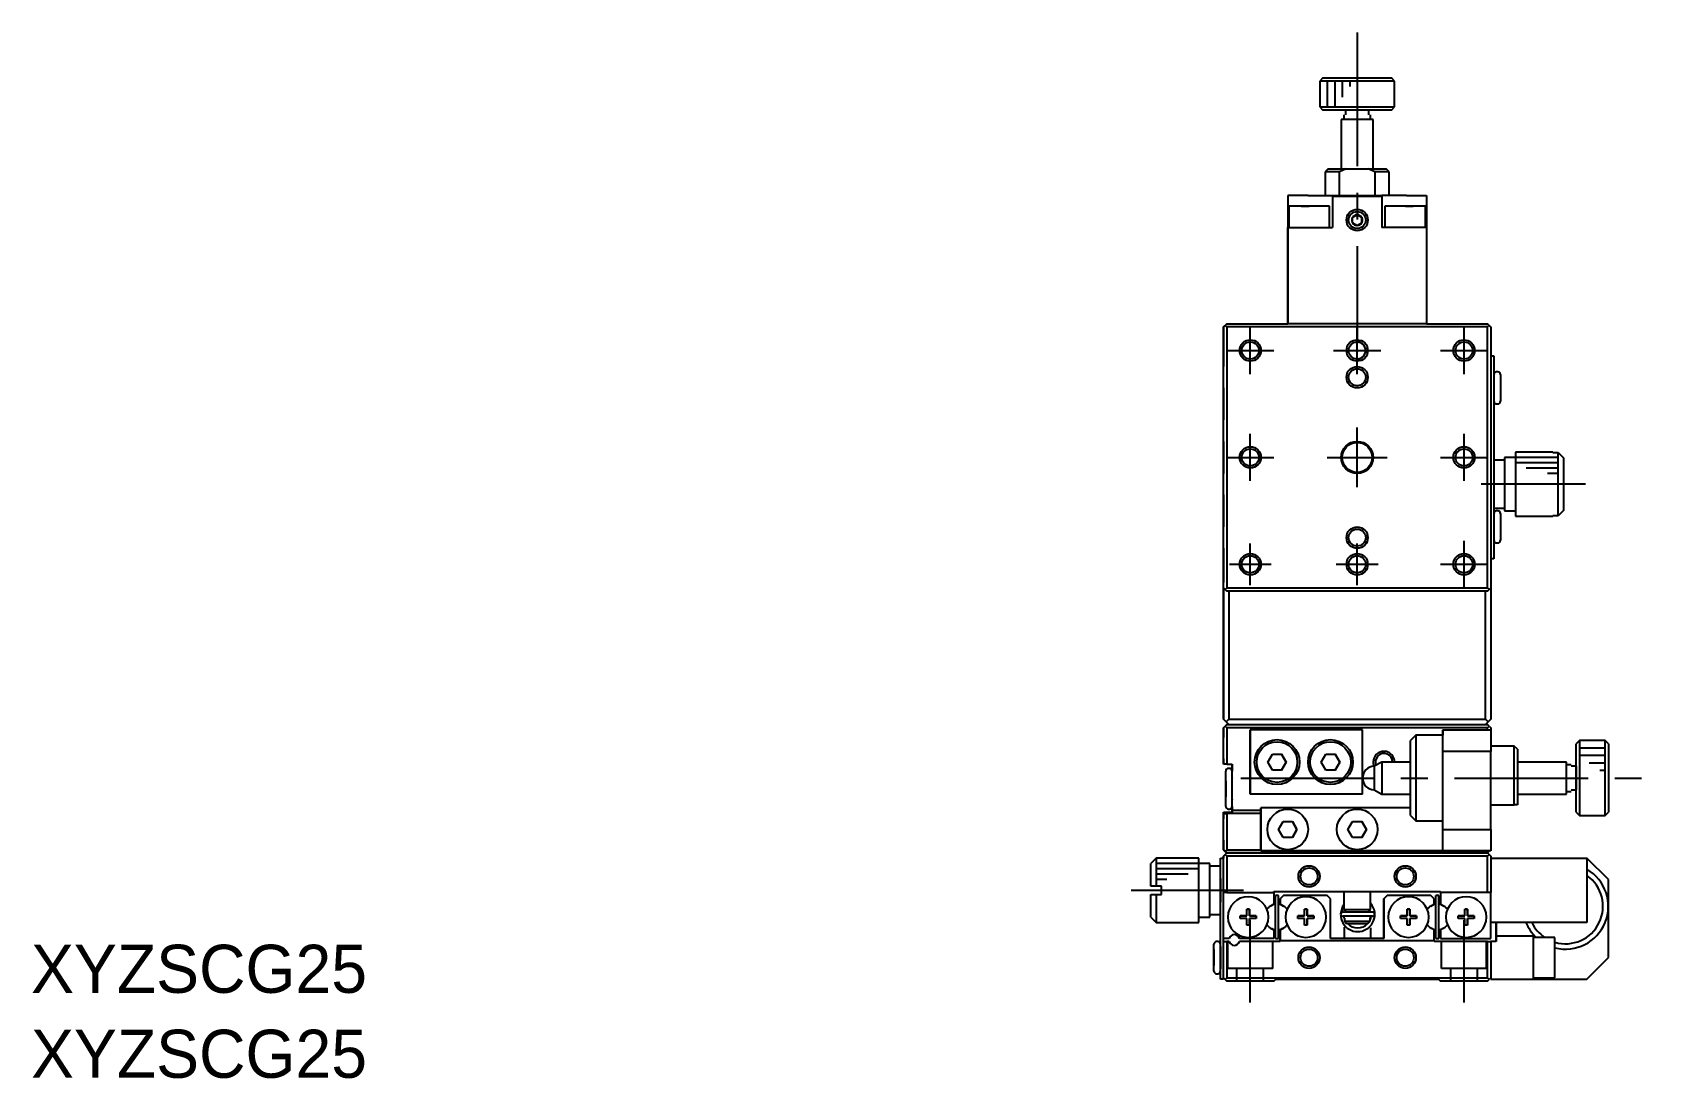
# Model space of a CAD drawing. Extents: x 1 to 351, y 49 to 350.
# Drawn here: x 10.5 to 162.6, y 49.4 to 147.2 of the extents above; entities that cross this region are included whole.
import ezdxf

# ---------------------------------------------------------------- set-up
doc = ezdxf.new("R2010")
doc.units = 0
doc.header["$LTSCALE"] = 10
doc.linetypes.add('CENTER', pattern=[2, 1.25, -0.25, 0.25, -0.25])
doc.linetypes.add('DASHED', pattern=[3.5, 2, -1.5])
doc.layers.get('0').update_dxf_attribs({"linetype": 'CONTINUOUS'})
doc.layers.add('CENTER', color=1, linetype='CENTER')
doc.styles.get("Standard").update_dxf_attribs({"font": 'FGP教科書体NT-M'})

msp = doc.modelspace()

# ---------------------------------------------------------------- linework, layer by layer
at = {"color": 7, "linetype": 'CONTINUOUS'}
for p, q in [((131.273237, 142.983335), (130.973237, 142.683335)), ((131.273237, 142.983335), (137.673237, 142.983335)), ((137.973237, 142.683335), (137.673237, 142.983335)), ((137.973237, 142.683335), (130.973237, 142.683335)), ((130.973237, 142.683335), (130.973237, 140.283335)), ((137.973237, 140.283335), (137.973237, 142.683335)), ((130.973237, 140.283335), (137.973237, 140.283335)), ((130.973237, 140.283335), (131.273237, 139.983335)), ((137.673237, 139.983335), (131.273237, 139.983335)), ((133.373237, 139.983335), (133.373237, 139.516348)), ((135.573237, 139.516348), (135.573237, 139.983335)), ((137.673237, 139.983335), (137.973237, 140.283335)), ((135.973237, 139.083335), (132.973237, 139.083335)), ((132.973237, 139.083335), (132.973237, 134.483355)), ((135.973237, 134.483355), (135.973237, 139.083335)), ((131.773237, 134.483335), (131.473237, 134.183335)), ((132.814924, 134.183335), (131.473237, 134.183335)), ((131.473237, 134.183335), (131.473237, 131.983335)), ((131.773237, 134.483335), (133.453433, 134.483335)), ((133.453433, 134.483335), (132.814924, 134.183335)), ((132.814924, 131.983335), (132.814924, 134.183335)), ((133.453433, 134.483335), (135.49304, 134.483335)), ((135.49304, 134.483335), (137.173237, 134.483335)), ((136.131549, 134.183335), (135.49304, 134.483335)), ((137.473237, 134.183335), (136.131549, 134.183335)), ((136.131549, 134.183335), (136.131549, 131.983335)), ((137.473237, 134.183335), (137.173237, 134.483335)), ((137.473237, 131.983335), (137.473237, 134.183335)), ((127.973237, 131.983335), (127.973237, 128.983335)), ((127.973237, 131.983335), (127.973237, 128.983335)), ((129.873237, 131.983335), (127.973237, 131.983335)), ((131.873159, 130.983335), (128.073237, 130.983335)), ((128.073237, 130.983335), (128.073237, 128.983335)), ((129.227189, 130.983335), (129.98108, 130.983335)), ((129.873237, 131.983335), (132.173237, 131.983335)), ((131.873237, 128.983335), (131.873237, 130.983335)), ((132.173237, 131.983335), (132.173237, 128.983335)), ((132.173237, 131.883335), (132.173237, 131.983335)), ((132.173237, 131.983335), (136.773237, 131.983335)), ((132.173237, 131.883335), (132.173237, 128.983335)), ((136.773237, 131.883335), (132.173237, 131.883335)), ((136.773237, 131.983335), (136.773237, 131.883335)), ((139.073237, 131.983335), (136.773237, 131.983335)), ((136.773237, 131.983335), (136.773237, 128.983335)), ((136.773237, 131.883335), (136.773237, 128.983335)), ((140.873159, 130.983335), (137.073237, 130.983335)), ((137.073237, 130.983335), (137.073237, 128.983335)), ((138.98108, 130.983335), (139.727127, 130.983335)), ((139.073237, 131.983335), (140.973237, 131.983335)), ((140.873237, 128.983335), (140.873237, 130.983335)), ((140.973237, 131.983335), (140.973237, 128.983335)), ((134.023237, 129.943143), (134.059491, 129.964074)), ((134.023237, 129.90128), (134.023237, 129.943143)), ((134.023237, 129.46539), (134.023237, 129.90128)), ((134.023237, 129.423528), (134.023237, 129.46539)), ((134.059491, 129.402596), (134.023237, 129.423528)), ((134.059491, 129.964074), (134.436982, 130.182019)), ((134.436982, 129.184651), (134.059491, 129.402596)), ((134.436982, 130.182019), (134.473237, 130.20295)), ((134.473237, 130.20295), (134.509491, 130.182019)), ((134.923237, 129.943143), (134.473237, 130.20295)), ((134.473237, 129.16372), (134.923237, 129.423528)), ((134.509491, 130.182019), (134.886982, 129.964074)), ((134.886982, 129.402596), (134.509491, 129.184651)), ((134.886982, 129.964074), (134.923237, 129.943143)), ((134.923237, 129.423528), (134.886982, 129.402596)), ((134.923237, 129.943143), (134.923237, 129.90128)), ((134.923237, 129.423528), (134.923237, 129.943143)), ((134.923237, 129.90128), (134.923237, 129.46539)), ((134.923237, 129.46539), (134.923237, 129.423528)), ((127.973237, 119.983335), (127.973237, 128.983335)), ((127.973237, 128.983335), (132.173237, 128.983335)), ((127.973237, 128.983335), (127.973237, 127.483335)), ((134.473237, 129.16372), (134.436982, 129.184651)), ((134.509491, 129.184651), (134.473237, 129.16372)), ((140.973237, 128.983335), (136.773237, 128.983335)), ((140.973237, 128.983335), (140.973237, 119.983335)), ((127.973237, 127.483335), (127.973237, 124.983335)), ((127.973237, 124.983335), (127.973237, 119.983335)), ((121.973237, 119.683335), (122.273237, 119.983335)), ((122.123237, 119.833335), (121.973237, 119.683335)), ((121.973237, 95.283335), (121.973237, 119.683335)), ((121.973237, 119.683335), (121.973237, 119.183335)), ((121.973237, 119.183335), (121.973237, 115.98333)), ((122.273237, 119.983335), (122.123237, 119.833335)), ((122.273237, 119.683335), (122.123237, 119.833335)), ((122.273237, 119.983335), (127.973237, 119.983335)), ((122.273237, 119.683335), (122.273237, 95.283335)), ((146.673237, 119.683335), (122.273237, 119.683335)), ((140.973237, 119.983335), (127.973237, 119.983335)), ((140.973237, 119.983335), (146.673237, 119.983335)), ((146.823237, 119.833335), (146.673237, 119.983335)), ((146.673237, 119.683335), (146.823237, 119.833335)), ((146.673237, 95.283335), (146.673237, 119.683335)), ((146.973237, 119.683335), (146.823237, 119.833335)), ((146.973237, 119.683335), (146.973237, 95.283335)), ((146.973237, 116.983335), (147.273237, 116.983335)), ((147.273237, 116.983335), (147.273237, 115.983335)), ((147.273237, 115.983335), (147.273237, 98.983335)), ((147.623237, 115.483335), (147.523237, 115.483335)), ((147.873237, 115.233335), (147.873237, 113.983335)), ((147.873237, 114.733335), (147.873237, 114.108335)), ((147.873237, 114.108335), (147.873237, 113.858335)), ((121.973237, 113.98334), (121.973237, 110.98333)), ((147.873237, 113.983335), (147.873237, 112.733335)), ((147.873237, 113.858335), (147.873237, 113.233335)), ((147.523237, 112.483335), (147.623237, 112.483335)), ((121.973237, 108.98334), (121.973237, 105.98333)), ((152.773237, 107.983335), (149.273237, 107.983335)), ((149.273237, 107.983335), (149.273237, 101.983335)), ((149.273237, 107.983335), (149.273237, 101.983335)), ((149.273237, 107.983335), (149.273237, 107.483335)), ((152.773237, 107.983335), (149.273237, 107.983335)), ((152.773237, 107.983335), (152.773237, 107.956549)), ((152.773237, 107.983335), (152.773237, 107.956549)), ((152.773237, 107.956549), (153.273237, 107.956549)), ((152.773237, 107.956549), (153.273237, 107.956549)), ((153.273237, 102.010121), (153.273237, 107.956549)), ((153.273237, 107.956549), (153.773237, 107.451128)), ((153.273237, 102.010121), (153.273237, 107.956549)), ((153.273237, 107.956549), (153.773237, 107.451128)), ((148.273237, 107.233335), (147.273237, 107.233335)), ((148.273237, 107.483335), (148.273237, 107.152332)), ((149.273237, 107.483335), (148.273237, 107.483335)), ((148.273237, 107.483335), (148.273237, 102.483335)), ((148.273237, 107.483335), (148.273237, 107.233335)), ((149.273237, 107.483335), (148.273237, 107.483335)), ((148.273237, 107.152332), (148.273237, 105.078356)), ((153.773237, 107.451128), (153.773237, 102.515543)), ((153.773237, 107.451128), (153.773237, 102.515543)), ((148.273237, 105.078356), (148.273237, 104.888315)), ((121.973237, 103.98334), (121.973237, 100.98333)), ((148.273237, 104.888315), (148.273237, 102.814335)), ((147.273237, 102.733335), (148.273237, 102.733335)), ((147.623237, 102.483335), (147.523237, 102.483335)), ((147.873237, 102.233335), (147.873237, 100.983335)), ((148.273237, 102.814335), (148.273237, 102.483335)), ((148.273237, 102.733335), (148.273237, 102.483335)), ((148.273237, 102.483335), (149.273237, 102.483335)), ((148.273237, 102.483335), (149.273237, 102.483335)), ((149.273237, 102.483335), (149.273237, 101.983335)), ((149.273237, 101.983335), (152.773237, 101.983335)), ((149.273237, 101.983335), (152.773237, 101.983335)), ((152.773237, 102.010121), (152.773237, 101.983335)), ((153.273237, 102.010121), (152.773237, 102.010121)), ((152.773237, 102.010121), (152.773237, 101.983335)), ((153.273237, 102.010121), (152.773237, 102.010121)), ((153.773237, 102.515543), (153.273237, 102.010121)), ((153.773237, 102.515543), (153.273237, 102.010121)), ((147.873237, 101.733335), (147.873237, 101.108335)), ((147.873237, 101.108335), (147.873237, 100.858335)), ((147.873237, 100.983335), (147.873237, 99.733335)), ((147.873237, 100.858335), (147.873237, 100.233335)), ((121.973237, 98.98334), (121.973237, 95.783335)), ((147.273237, 98.983335), (147.273237, 97.983335)), ((147.523237, 99.483335), (147.623237, 99.483335)), ((147.273237, 97.983335), (146.973237, 97.983335)), ((121.973237, 95.283335), (121.973237, 95.783335)), ((121.973237, 95.283335), (122.123237, 95.133335)), ((122.273237, 94.983335), (121.973237, 95.283335)), ((121.973237, 82.983335), (121.973237, 95.283335)), ((121.973237, 95.283335), (121.973237, 87.483335)), ((122.123237, 95.133335), (122.273237, 95.283335)), ((122.123237, 95.133335), (122.273237, 94.983335)), ((122.273237, 95.283335), (146.673237, 95.283335)), ((146.673237, 94.983335), (122.273237, 94.983335)), ((122.473237, 94.983335), (122.473237, 82.983335)), ((146.473237, 82.983335), (146.473237, 94.983335)), ((146.823237, 95.133335), (146.673237, 95.283335)), ((146.673237, 94.983335), (146.823237, 95.133335)), ((146.823237, 95.133335), (146.973237, 95.283335)), ((146.973237, 95.283335), (146.973237, 82.983335)), ((121.973237, 87.483335), (121.973237, 82.983335)), ((122.223237, 82.733335), (121.973237, 82.983335)), ((121.973237, 82.983335), (122.223237, 82.733335)), ((121.973237, 82.183335), (122.123237, 82.333335)), ((122.123237, 82.333335), (121.973237, 82.183335)), ((121.973237, 78.783335), (121.973237, 82.183335)), ((121.973237, 82.183335), (121.973237, 81.28333)), ((122.273237, 82.483335), (122.123237, 82.333335)), ((122.273237, 82.483335), (122.123237, 82.333335)), ((122.123237, 82.333335), (122.273237, 82.183335)), ((122.223237, 82.733335), (122.473237, 82.983335)), ((122.473237, 82.483335), (122.223237, 82.733335)), ((122.223237, 82.733335), (122.473237, 82.483335)), ((122.273237, 82.483335), (146.673237, 82.483335)), ((122.273237, 82.183335), (122.273237, 78.783335)), ((146.673237, 82.183335), (122.273237, 82.183335)), ((122.473237, 82.983335), (146.473237, 82.983335)), ((146.473237, 82.983335), (146.723237, 82.733335)), ((146.723237, 82.733335), (146.473237, 82.483335)), ((146.823237, 82.333335), (146.673237, 82.483335)), ((146.673237, 82.183335), (146.823237, 82.333335)), ((146.673237, 81.983335), (146.673237, 82.183335)), ((146.973237, 82.983335), (146.723237, 82.733335)), ((146.823237, 82.333335), (146.973237, 82.183335)), ((146.973237, 82.183335), (146.973237, 81.983335)), ((124.473237, 75.983335), (124.473237, 81.983335)), ((124.473237, 81.983335), (124.473237, 75.983335)), ((134.973237, 81.983335), (124.473237, 81.983335)), ((134.973237, 75.983335), (134.973237, 81.983335)), ((139.973237, 81.483335), (139.473237, 80.983335)), ((139.473237, 78.983335), (139.473237, 80.983335)), ((139.473237, 73.983335), (139.473237, 80.983335)), ((139.973237, 81.483335), (139.973237, 73.483335)), ((142.473237, 81.483335), (139.973237, 81.483335)), ((142.473237, 79.983335), (142.473237, 81.983335)), ((142.473237, 81.983335), (146.973237, 81.983335)), ((142.473237, 81.983335), (142.473237, 81.483335)), ((146.973237, 81.983335), (146.973237, 79.983335)), ((155.273237, 80.983335), (154.973237, 80.683335)), ((154.973237, 74.283335), (154.973237, 80.683335)), ((154.973237, 78.583335), (154.973237, 80.683335)), ((155.273237, 80.983335), (155.273237, 73.983335)), ((157.673237, 80.983335), (155.273237, 80.983335)), ((157.673237, 73.983335), (157.673237, 80.983335)), ((157.973237, 80.683335), (157.673237, 80.983335)), ((157.973237, 80.683335), (157.973237, 74.283335)), ((121.973237, 79.28334), (121.973237, 78.783335)), ((126.107211, 78.983335), (126.540224, 79.733335)), ((126.540224, 79.733335), (127.406249, 79.733335)), ((127.406249, 79.733335), (127.839262, 78.983335)), ((127.839262, 78.983335), (127.406249, 79.733335)), ((131.107211, 78.983335), (131.540224, 79.733335)), ((131.540224, 79.733335), (132.406249, 79.733335)), ((132.406249, 79.733335), (132.839262, 78.983335)), ((132.839262, 78.983335), (132.406249, 79.733335)), ((146.973237, 79.983335), (142.473237, 79.983335)), ((142.473237, 77.483335), (142.473237, 79.983335)), ((149.173237, 80.483335), (146.973237, 80.483335)), ((146.973237, 72.683335), (146.973237, 79.983335)), ((149.173237, 74.983335), (149.173237, 80.483335)), ((149.473237, 80.183335), (149.173237, 80.483335)), ((149.473237, 80.183335), (149.473237, 74.983335)), ((121.973237, 78.883335), (121.973237, 78.783335)), ((121.973237, 78.783335), (121.973237, 78.883335)), ((122.273237, 78.783335), (121.973237, 78.783335)), ((122.173237, 76.608335), (122.173237, 78.133335)), ((122.173237, 76.483335), (122.173237, 78.133335)), ((122.273237, 78.783335), (122.773237, 78.783335)), ((122.523237, 78.383335), (122.423237, 78.383335)), ((122.773237, 74.483335), (122.773237, 78.783335)), ((122.773237, 78.783335), (122.773237, 78.133335)), ((126.540224, 78.233335), (126.107211, 78.983335)), ((127.406249, 78.233335), (126.540224, 78.233335)), ((127.839262, 78.983335), (127.406249, 78.233335)), ((127.406249, 78.233335), (127.839262, 78.983335)), ((131.540224, 78.233335), (131.107211, 78.983335)), ((132.406249, 78.233335), (131.540224, 78.233335)), ((132.839262, 78.983335), (132.406249, 78.233335)), ((132.406249, 78.233335), (132.839262, 78.983335)), ((136.766057, 78.983335), (136.073237, 78.583335)), ((136.073237, 78.583335), (136.073237, 76.383335)), ((136.766057, 78.98334), (136.766057, 75.98333)), ((136.766057, 78.983335), (136.766057, 75.983335)), ((139.473217, 78.983335), (136.766057, 78.983335)), ((154.073237, 78.983335), (149.473256, 78.983335)), ((154.073237, 77.483335), (154.073237, 78.983335)), ((154.973237, 78.583335), (154.506249, 78.583335)), ((154.973237, 76.383335), (154.973237, 78.583335)), ((154.973237, 78.583335), (154.973237, 77.483335)), ((122.173237, 77.233335), (122.173237, 76.608335)), ((122.173237, 76.608335), (122.173237, 77.233335)), ((122.173237, 76.358335), (122.173237, 76.608335)), ((122.173237, 76.608335), (122.173237, 76.358335)), ((122.173237, 76.358335), (122.173237, 76.608335)), ((122.173237, 74.833335), (122.173237, 76.483335)), ((122.173237, 74.833335), (122.173237, 76.358335)), ((122.173237, 75.733335), (122.173237, 76.358335)), ((122.173237, 76.358335), (122.173237, 75.733335)), ((122.773237, 77.514338), (122.773237, 77.483335)), ((136.073237, 76.383335), (136.766057, 75.983335)), ((142.473237, 72.683335), (142.473237, 77.483335)), ((154.073237, 75.983335), (154.073237, 77.483335)), ((154.506249, 76.383335), (154.973237, 76.383335)), ((154.973237, 77.483335), (154.973237, 76.383335)), ((154.973237, 74.283335), (154.973237, 76.383335)), ((122.423237, 74.583335), (122.523237, 74.583335)), ((122.773237, 75.483335), (122.773237, 75.452332)), ((122.773237, 74.833335), (122.773237, 74.483335)), ((134.973237, 75.983335), (124.473237, 75.983335)), ((125.473237, 70.683335), (125.473237, 74.683335)), ((139.473237, 74.683335), (125.473237, 74.683335)), ((125.473237, 74.683335), (125.473237, 74.183335)), ((136.766057, 75.983335), (139.473217, 75.983335)), ((139.473237, 73.983335), (139.473237, 75.983335)), ((146.973237, 74.983335), (149.173237, 74.983335)), ((149.473237, 74.983335), (149.173237, 74.983335)), ((149.473256, 75.983335), (154.073237, 75.983335)), ((121.973237, 74.283335), (121.973237, 74.183335)), ((121.973237, 74.183335), (121.973237, 74.283335)), ((121.973237, 74.283335), (122.773237, 74.283335)), ((121.973237, 70.783335), (121.973237, 74.183335)), ((121.973237, 74.183335), (122.273237, 74.183335)), ((121.973237, 74.183335), (121.973237, 73.833335)), ((121.973237, 74.183335), (121.973237, 73.68333)), ((121.973237, 74.183335), (121.973237, 73.833335)), ((122.273237, 74.183335), (122.273237, 70.783335)), ((125.473237, 74.183335), (122.273237, 74.183335)), ((122.773237, 74.483335), (125.473237, 74.483335)), ((122.773237, 74.283335), (122.773237, 74.483335)), ((122.773237, 74.483335), (122.773237, 74.283335)), ((125.473237, 74.183335), (125.473237, 70.683335)), ((127.107211, 72.683335), (127.540224, 73.433335)), ((127.540224, 73.433335), (128.406249, 73.433335)), ((128.406249, 73.433335), (128.839262, 72.683335)), ((128.839262, 72.683335), (128.406249, 73.433335)), ((133.607211, 72.683335), (134.040224, 73.433335)), ((134.040224, 73.433335), (134.906249, 73.433335)), ((134.906249, 73.433335), (135.339262, 72.683335)), ((135.339262, 72.683335), (134.906249, 73.433335)), ((139.473237, 73.983335), (139.973237, 73.483335)), ((139.973237, 73.483335), (142.473237, 73.483335)), ((142.473237, 70.683335), (142.473237, 73.483335)), ((154.973237, 74.283335), (155.273237, 73.983335)), ((155.273237, 73.983335), (157.673237, 73.983335)), ((157.673237, 73.983335), (157.973237, 74.283335)), ((121.973237, 71.68334), (121.973237, 70.783335)), ((127.540224, 71.933335), (127.107211, 72.683335)), ((128.406249, 71.933335), (127.540224, 71.933335)), ((128.839262, 72.683335), (128.406249, 71.933335)), ((128.406249, 71.933335), (128.839262, 72.683335)), ((134.040224, 71.933335), (133.607211, 72.683335)), ((134.906249, 71.933335), (134.040224, 71.933335)), ((135.339262, 72.683335), (134.906249, 71.933335)), ((134.906249, 71.933335), (135.339262, 72.683335)), ((142.473237, 72.683335), (146.973237, 72.683335)), ((142.473237, 70.683335), (142.473237, 72.683335)), ((146.973237, 72.683335), (146.973237, 70.683335)), ((115.673237, 69.983335), (115.173237, 69.483335)), ((115.673237, 69.983335), (115.673237, 67.383335)), ((119.673237, 69.983335), (115.673237, 69.983335)), ((119.673237, 63.983335), (119.673237, 69.983335)), ((121.673237, 68.983335), (121.673237, 69.983335)), ((121.673237, 69.233335), (121.673237, 69.983335)), ((121.673237, 69.983335), (121.973237, 69.983335)), ((122.123237, 70.633335), (121.973237, 70.783335)), ((121.973237, 70.783335), (122.123237, 70.633335)), ((121.973237, 70.183335), (122.123237, 70.333335)), ((122.123237, 70.333335), (121.973237, 70.183335)), ((121.973237, 66.783335), (121.973237, 70.183335)), ((121.973237, 70.183335), (121.973237, 69.983335)), ((122.073237, 70.683335), (122.273237, 70.483335)), ((122.273237, 70.483335), (122.073237, 70.683335)), ((122.273237, 70.783335), (122.123237, 70.633335)), ((122.273237, 70.483335), (122.123237, 70.633335)), ((122.123237, 70.633335), (122.273237, 70.483335)), ((122.273237, 70.483335), (122.123237, 70.333335)), ((122.123237, 70.333335), (122.273237, 70.483335)), ((122.123237, 70.333335), (122.273237, 70.183335)), ((122.273237, 70.783335), (125.473237, 70.783335)), ((146.673237, 70.483335), (122.273237, 70.483335)), ((122.273237, 70.483335), (146.673237, 70.483335)), ((122.273237, 70.183335), (122.273237, 66.783335)), ((146.673237, 70.183335), (122.273237, 70.183335)), ((142.473237, 70.683335), (125.473237, 70.683335)), ((146.973237, 70.683335), (142.473237, 70.683335)), ((146.823237, 70.633335), (146.673237, 70.483335)), ((146.673237, 70.483335), (146.823237, 70.333335)), ((146.673237, 70.183335), (146.823237, 70.333335)), ((146.673237, 66.783335), (146.673237, 70.183335)), ((146.823237, 70.633335), (146.773237, 70.683335)), ((146.873237, 70.683335), (146.823237, 70.633335)), ((146.823237, 70.333335), (146.973237, 70.183335)), ((146.973237, 70.183335), (146.973237, 66.783335)), ((146.973237, 69.983335), (155.973237, 69.983335)), ((157.973237, 67.983335), (155.973237, 69.983335)), ((155.973237, 69.983335), (155.973237, 63.983335)), ((115.173237, 67.383335), (115.173237, 69.483335)), ((115.173237, 67.383335), (115.173237, 69.483335)), ((120.673237, 69.483335), (119.673237, 69.483335)), ((120.673237, 69.083236), (120.673237, 69.483335)), ((121.673237, 69.233335), (120.673237, 69.233335)), ((120.673237, 64.883435), (120.673237, 69.083236)), ((121.673237, 59.683335), (121.673237, 68.983335)), ((115.673237, 67.383335), (115.173237, 67.383335)), ((116.173237, 67.383335), (115.673237, 67.383335)), ((116.173237, 66.583335), (116.173237, 67.383335)), ((116.173237, 66.583335), (116.173237, 67.383335)), ((121.673237, 68.083335), (121.673237, 65.883335)), ((157.973237, 65.483335), (157.973237, 67.983335)), ((115.173237, 64.483335), (115.173237, 66.583335)), ((115.173237, 64.483335), (115.173237, 66.583335)), ((115.173237, 66.583335), (115.673237, 66.583335)), ((115.673237, 66.583335), (115.673237, 63.983335)), ((115.673237, 66.583335), (116.173237, 66.583335)), ((122.273237, 66.783335), (121.973237, 66.783335)), ((121.973237, 62.483335), (121.973237, 66.783335)), ((122.273237, 66.783335), (126.673237, 66.783335)), ((126.673237, 65.684801), (126.377987, 65.514338)), ((126.673237, 66.883335), (133.673237, 66.883335)), ((126.673237, 66.783335), (126.673237, 66.883335)), ((126.673237, 66.783335), (126.673237, 65.684801)), ((126.823237, 62.483335), (126.823237, 66.483335)), ((127.123237, 66.483335), (126.823237, 66.483335)), ((127.123237, 62.483335), (127.123237, 66.483335)), ((127.573237, 66.483335), (127.273237, 66.183335)), ((127.273237, 66.183335), (127.573237, 66.483335)), ((127.273237, 66.183335), (127.273237, 65.684801)), ((127.273237, 65.684801), (127.273237, 66.183335)), ((127.273237, 65.684801), (127.568487, 65.514338)), ((127.568487, 65.514338), (127.273237, 65.684801)), ((131.673237, 66.483335), (127.573237, 66.483335)), ((131.973237, 66.183335), (131.673237, 66.483335)), ((131.973237, 62.483335), (131.973237, 66.183335)), ((133.113278, 65.468179), (132.924502, 64.778524)), ((133.091456, 65.40245), (133.083366, 65.370056)), ((133.101154, 65.434406), (133.091456, 65.40245)), ((133.112436, 65.465845), (133.101154, 65.434406)), ((133.125274, 65.49669), (133.112436, 65.465845)), ((133.181379, 65.583381), (133.113278, 65.468179)), ((133.139638, 65.526864), (133.125274, 65.49669)), ((133.155492, 65.556291), (133.139638, 65.526864)), ((133.171849, 65.583412), (133.155492, 65.556291)), ((133.171572, 65.582467), (133.172007, 65.583622)), ((133.172007, 65.583622), (133.173194, 65.584298)), ((133.173194, 65.584298), (133.175127, 65.584491)), ((133.175127, 65.584491), (133.177794, 65.5842)), ((133.177794, 65.5842), (133.181184, 65.583427)), ((133.178125, 65.587397), (133.223213, 65.575805)), ((133.181184, 65.583427), (133.185278, 65.582176)), ((133.223218, 65.644562), (133.181379, 65.583381)), ((133.185278, 65.582176), (133.190056, 65.580453)), ((133.190056, 65.580453), (133.195494, 65.578267)), ((133.195494, 65.578267), (133.201563, 65.575629)), ((133.201563, 65.575629), (133.208233, 65.572552)), ((133.208233, 65.572552), (133.21547, 65.569052)), ((133.21547, 65.569052), (133.223237, 65.565148)), ((133.223237, 66.883335), (133.223237, 65.183335)), ((133.673237, 66.883335), (135.273237, 66.883335)), ((135.273237, 66.883335), (142.273237, 66.883335)), ((135.723237, 65.183335), (135.723237, 66.883335)), ((137.273237, 66.483335), (136.973237, 66.183335)), ((136.973237, 66.183335), (137.273237, 66.483335)), ((136.973237, 66.183335), (136.973237, 62.483335)), ((136.973237, 62.483335), (136.973237, 66.183335)), ((141.373237, 66.483335), (137.273237, 66.483335)), ((141.673237, 66.183335), (141.373237, 66.483335)), ((141.377987, 65.514338), (141.673237, 65.684801)), ((141.673237, 65.684801), (141.673237, 66.183335)), ((141.823237, 62.483335), (141.823237, 66.483335)), ((142.123237, 66.483335), (141.823237, 66.483335)), ((142.123237, 62.483335), (142.123237, 66.483335)), ((142.273237, 66.883335), (142.273237, 66.783335)), ((142.273237, 66.783335), (142.273237, 66.883335)), ((146.673237, 66.783335), (142.273237, 66.783335)), ((142.273237, 66.783335), (142.273237, 65.684801)), ((142.273237, 66.783335), (142.273237, 65.684801)), ((142.273237, 65.684801), (142.568487, 65.514338)), ((142.273237, 65.684801), (142.568487, 65.514338)), ((146.973237, 66.783335), (146.673237, 66.783335)), ((146.973237, 62.483335), (146.973237, 66.783335)), ((157.973237, 60.683335), (157.973237, 65.483335)), ((115.173237, 64.483335), (115.673237, 63.983335)), ((115.673237, 63.983335), (119.673237, 63.983335)), ((119.673237, 64.483335), (120.673237, 64.483335)), ((120.673237, 64.483335), (120.673237, 64.883435)), ((120.673237, 64.733335), (121.673237, 64.733335)), ((121.673237, 61.933335), (121.673237, 64.733335)), ((123.523237, 64.608335), (124.148237, 64.608335)), ((123.523237, 64.358335), (123.523237, 64.608335)), ((124.148237, 64.608335), (123.523237, 64.608335)), ((124.148237, 64.358335), (123.523237, 64.358335)), ((124.148237, 65.233335), (124.398237, 65.233335)), ((124.148237, 64.608335), (124.148237, 65.233335)), ((124.398237, 65.233335), (124.148237, 65.233335)), ((124.148237, 63.733335), (124.148237, 64.358335)), ((124.398237, 65.233335), (124.398237, 64.608335)), ((124.398237, 64.608335), (124.398237, 65.233335)), ((124.398237, 64.608335), (125.023237, 64.608335)), ((125.023237, 64.608335), (124.398237, 64.608335)), ((124.398237, 64.358335), (124.398237, 63.733335)), ((125.023237, 64.358335), (124.398237, 64.358335)), ((124.398237, 63.733335), (124.398237, 64.358335)), ((125.023237, 64.608335), (125.023237, 64.358335)), ((125.023237, 64.358335), (125.023237, 64.608335)), ((128.923237, 64.608335), (129.548237, 64.608335)), ((128.923237, 64.358335), (128.923237, 64.608335)), ((129.548237, 64.608335), (128.923237, 64.608335)), ((129.548237, 64.358335), (128.923237, 64.358335)), ((129.548237, 65.233335), (129.798237, 65.233335)), ((129.548237, 64.608335), (129.548237, 65.233335)), ((129.798237, 65.233335), (129.548237, 65.233335)), ((129.548237, 63.733335), (129.548237, 64.358335)), ((129.798237, 65.233335), (129.798237, 64.608335)), ((129.798237, 64.608335), (129.798237, 65.233335)), ((129.798237, 64.608335), (130.423237, 64.608335)), ((130.423237, 64.608335), (129.798237, 64.608335)), ((129.798237, 64.358335), (129.798237, 63.733335)), ((130.423237, 64.358335), (129.798237, 64.358335)), ((129.798237, 63.733335), (129.798237, 64.358335)), ((130.423237, 64.608335), (130.423237, 64.358335)), ((130.423237, 64.358335), (130.423237, 64.608335)), ((132.959675, 64.859895), (132.922907, 64.76309)), ((132.922907, 64.76309), (132.946239, 64.663914)), ((132.946239, 64.663914), (133.019791, 64.594746)), ((133.042684, 64.918775), (132.959675, 64.859895)), ((133.019791, 64.594746), (133.142989, 64.57037)), ((133.068915, 65.271047), (133.06741, 65.237705)), ((133.06741, 65.237705), (133.06757, 65.20433)), ((133.06757, 65.20433), (133.069395, 65.171004)), ((133.072081, 65.304274), (133.068915, 65.271047)), ((133.069395, 65.171004), (133.072881, 65.137808)), ((133.076902, 65.337304), (133.072081, 65.304274)), ((133.072881, 65.137808), (133.078018, 65.104825)), ((133.083366, 65.370056), (133.076902, 65.337304)), ((133.078018, 65.104825), (133.084794, 65.072135)), ((133.084794, 65.072135), (133.093194, 65.039818)), ((133.093194, 65.039818), (133.103195, 65.007954)), ((133.103195, 65.007954), (133.114775, 64.976621)), ((133.114775, 64.976621), (133.127905, 64.945897)), ((133.127905, 64.945897), (133.134038, 64.932853)), ((133.132726, 64.581716), (135.912381, 64.581716)), ((133.142989, 64.57037), (133.223002, 64.566623)), ((133.223237, 65.183335), (135.723237, 65.183335)), ((133.223237, 65.183335), (133.462964, 64.943607)), ((133.227075, 64.587174), (133.223237, 64.583335)), ((133.223237, 64.583335), (135.723237, 64.583335)), ((133.223237, 64.583335), (133.223237, 64.383335)), ((133.223237, 64.383335), (133.273237, 64.383335)), ((133.273237, 64.383335), (133.273237, 64.083335)), ((133.273237, 64.083335), (135.673237, 64.083335)), ((133.273237, 64.083335), (133.483287, 63.883335)), ((133.483287, 63.883335), (135.463186, 63.883335)), ((135.463186, 63.883335), (135.673237, 64.083335)), ((135.485206, 64.945305), (135.723237, 65.183335)), ((135.612392, 65.072482), (135.626315, 64.942714)), ((135.627939, 65.087916), (135.693651, 64.941279)), ((135.673237, 64.083335), (135.673237, 64.383335)), ((135.673237, 64.383335), (135.723237, 64.383335)), ((135.673237, 64.311235), (135.686016, 64.303609)), ((135.679952, 64.24662), (135.673237, 64.253335)), ((135.727199, 64.384969), (135.673471, 64.230981)), ((135.673507, 64.260664), (135.685791, 64.260959)), ((135.686016, 64.303609), (135.699375, 64.297443)), ((135.723237, 64.583335), (135.716108, 64.590464)), ((135.723237, 64.383335), (135.723237, 64.583335)), ((135.723366, 64.447043), (135.747058, 64.466777)), ((135.7234, 64.563501), (135.833669, 64.56707)), ((135.763377, 64.564635), (135.727199, 64.384969)), ((135.833669, 64.56707), (135.937347, 64.572939)), ((135.937347, 64.572939), (136.036504, 64.600881)), ((136.069903, 64.877298), (135.978313, 64.925343)), ((136.036504, 64.600881), (136.106741, 64.679162)), ((136.119608, 64.783968), (136.069903, 64.877298)), ((136.106741, 64.679162), (136.119608, 64.783968)), ((138.523237, 64.608335), (139.148237, 64.608335)), ((138.523237, 64.358335), (138.523237, 64.608335)), ((139.148237, 64.608335), (138.523237, 64.608335)), ((139.148237, 64.358335), (138.523237, 64.358335)), ((139.148237, 65.233335), (139.398237, 65.233335)), ((139.148237, 64.608335), (139.148237, 65.233335)), ((139.398237, 65.233335), (139.148237, 65.233335)), ((139.148237, 63.733335), (139.148237, 64.358335)), ((139.398237, 65.233335), (139.398237, 64.608335)), ((139.398237, 64.608335), (139.398237, 65.233335)), ((139.398237, 64.608335), (140.023237, 64.608335)), ((140.023237, 64.608335), (139.398237, 64.608335)), ((139.398237, 64.358335), (139.398237, 63.733335)), ((140.023237, 64.358335), (139.398237, 64.358335)), ((139.398237, 63.733335), (139.398237, 64.358335)), ((140.023237, 64.608335), (140.023237, 64.358335)), ((140.023237, 64.358335), (140.023237, 64.608335)), ((143.923237, 64.608335), (144.548237, 64.608335)), ((143.923237, 64.358335), (143.923237, 64.608335)), ((144.548237, 64.608335), (143.923237, 64.608335)), ((144.548237, 64.358335), (143.923237, 64.358335)), ((144.548237, 65.233335), (144.798237, 65.233335)), ((144.548237, 64.608335), (144.548237, 65.233335)), ((144.798237, 65.233335), (144.548237, 65.233335)), ((144.548237, 63.733335), (144.548237, 64.358335)), ((144.798237, 65.233335), (144.798237, 64.608335)), ((144.798237, 64.608335), (144.798237, 65.233335)), ((144.798237, 64.608335), (145.423237, 64.608335)), ((145.423237, 64.608335), (144.798237, 64.608335)), ((144.798237, 64.358335), (144.798237, 63.733335)), ((145.423237, 64.358335), (144.798237, 64.358335)), ((144.798237, 63.733335), (144.798237, 64.358335)), ((145.423237, 64.608335), (145.423237, 64.358335)), ((145.423237, 64.358335), (145.423237, 64.608335)), ((155.973237, 63.983335), (146.973237, 63.983335)), ((147.473237, 63.983335), (147.473237, 62.683335)), ((147.473237, 62.683335), (147.473237, 63.983335)), ((121.973237, 62.183335), (121.973237, 62.483335)), ((122.496267, 62.483335), (121.973237, 62.483335)), ((126.673237, 62.483335), (123.450206, 62.483335)), ((124.398237, 63.733335), (124.148237, 63.733335)), ((126.377987, 63.452332), (126.673237, 63.281869)), ((126.673237, 63.281869), (126.673237, 62.483335)), ((126.823237, 62.483335), (127.123237, 62.483335)), ((127.568487, 63.452332), (127.273237, 63.281869)), ((127.273237, 63.281869), (127.568487, 63.452332)), ((127.273237, 62.283335), (127.273237, 63.281869)), ((127.273237, 63.281869), (127.273237, 62.283335)), ((129.798237, 63.733335), (129.548237, 63.733335)), ((136.973237, 62.483335), (131.973237, 62.483335)), ((133.243237, 63.537568), (133.243237, 62.483335)), ((135.743237, 62.483335), (135.743237, 63.468549)), ((139.398237, 63.733335), (139.148237, 63.733335)), ((141.673237, 63.281869), (141.377987, 63.452332)), ((141.673237, 62.283335), (141.673237, 63.281869)), ((141.823237, 62.483335), (142.123237, 62.483335)), ((142.568487, 63.452332), (142.273237, 63.281869)), ((142.568487, 63.452332), (142.273237, 63.281869)), ((142.273237, 63.281869), (142.273237, 62.483335)), ((142.273237, 63.281869), (142.273237, 62.483335)), ((142.273237, 62.483335), (146.973237, 62.483335)), ((144.798237, 63.733335), (144.548237, 63.733335)), ((150.973237, 62.683335), (147.473237, 62.683335)), ((147.473237, 62.683335), (147.473237, 62.183335)), ((147.473237, 62.183335), (147.473237, 62.683335)), ((150.973237, 58.683335), (150.973237, 62.683335)), ((152.973237, 62.583335), (150.973237, 62.583335)), ((152.973237, 58.783335), (152.973237, 62.583335)), ((121.073237, 59.433335), (121.073237, 61.933335)), ((121.073237, 60.808335), (121.073237, 61.933335)), ((121.073237, 61.433335), (121.073237, 60.808335)), ((121.073237, 60.808335), (121.073237, 61.433335)), ((121.423237, 62.183335), (121.323237, 62.183335)), ((121.673237, 61.733335), (121.673237, 61.683335)), ((121.673237, 61.733335), (121.673237, 59.633335)), ((121.673237, 61.733335), (121.673237, 61.683335)), ((121.673237, 61.733335), (121.673237, 61.683335)), ((121.973237, 58.783335), (121.973237, 62.183335)), ((121.973237, 62.183335), (122.273237, 62.183335)), ((122.273237, 62.183335), (122.273237, 58.783335)), ((122.496267, 62.183335), (122.273237, 62.183335)), ((127.273237, 62.183335), (123.450206, 62.183335)), ((127.273237, 62.283335), (127.273237, 62.183335)), ((127.273237, 62.283335), (141.673237, 62.283335)), ((127.273237, 62.183335), (127.273237, 62.283335)), ((141.673237, 62.183335), (141.673237, 62.283335)), ((146.673237, 62.183335), (141.673237, 62.183335)), ((146.673237, 58.783335), (146.673237, 62.183335)), ((146.673237, 62.183335), (146.973237, 62.183335)), ((147.473237, 62.183335), (146.973237, 62.183335)), ((146.973237, 62.183335), (146.973237, 58.783335)), ((121.073237, 60.558335), (121.073237, 60.808335)), ((121.073237, 60.808335), (121.073237, 60.558335)), ((121.073237, 60.558335), (121.073237, 60.808335)), ((121.073237, 59.433335), (121.073237, 60.558335)), ((121.073237, 59.933335), (121.073237, 60.558335)), ((121.073237, 60.558335), (121.073237, 59.933335)), ((121.673237, 58.683335), (121.673237, 59.683335)), ((121.673237, 59.433313), (121.673237, 59.683335)), ((121.673237, 59.683335), (121.673237, 59.633335)), ((121.673237, 59.683335), (121.673237, 59.633335)), ((121.673237, 59.683335), (121.673237, 59.633335)), ((121.673237, 58.683335), (121.673237, 59.433313)), ((155.973237, 58.683335), (157.973237, 60.683335)), ((121.323237, 59.183335), (121.423237, 59.183335)), ((121.973237, 58.683335), (121.673237, 58.683335)), ((122.123237, 58.633335), (121.973237, 58.783335)), ((121.973237, 58.783335), (122.123237, 58.633335)), ((122.273237, 58.783335), (122.123237, 58.633335)), ((122.123237, 58.633335), (122.273237, 58.483335)), ((122.273237, 58.483335), (122.123237, 58.633335)), ((122.273237, 58.783335), (146.673237, 58.783335)), ((126.673237, 58.483335), (122.273237, 58.483335)), ((126.673237, 58.483335), (126.873237, 58.683335)), ((126.873237, 58.683335), (142.073237, 58.683335)), ((142.073237, 58.683335), (142.273237, 58.483335)), ((142.273237, 58.483335), (142.073237, 58.683335)), ((146.673237, 58.483335), (142.273237, 58.483335)), ((146.823237, 58.633335), (146.673237, 58.783335)), ((146.673237, 58.483335), (146.823237, 58.633335)), ((146.973237, 58.783335), (146.823237, 58.633335)), ((146.973237, 58.783335), (146.973237, 58.683335)), ((146.973237, 58.683335), (146.973237, 58.783335)), ((146.973237, 58.683335), (150.973237, 58.683335)), ((150.973237, 58.783335), (152.973237, 58.783335)), ((150.973237, 58.683335), (155.973237, 58.683335))]:
    msp.add_line(p, q, dxfattribs=at)
at = {"color": 3, "linetype": 'CONTINUOUS'}
for p, q in [((131.673237, 142.683335), (131.673237, 140.283335)), ((132.373237, 142.683335), (132.373237, 140.283335)), ((133.073237, 142.683335), (133.073237, 141.183335)), ((133.773237, 142.683335), (133.773237, 142.183335)), ((133.223237, 139.516348), (133.223237, 139.083335)), ((135.723237, 139.083335), (135.723237, 139.516348)), ((153.273237, 107.483335), (149.273237, 107.483335)), ((153.273237, 106.983335), (149.273237, 106.983335)), ((153.273237, 106.483335), (150.273237, 106.483335)), ((153.273237, 105.983335), (152.273237, 105.983335)), ((157.673237, 80.283335), (155.273237, 80.283335)), ((157.673237, 79.583335), (155.273237, 79.583335)), ((154.506249, 78.733335), (154.073237, 78.733335)), ((157.673237, 78.883335), (156.173237, 78.883335)), ((157.673237, 78.183335), (157.173237, 78.183335)), ((154.073237, 76.233335), (154.506249, 76.233335)), ((119.673237, 69.483335), (115.673237, 69.483335)), ((119.673237, 68.983335), (115.673237, 68.983335)), ((118.673237, 68.483335), (115.673237, 68.483335)), ((116.673237, 67.983335), (115.673237, 67.983335))]:
    msp.add_line(p, q, dxfattribs=at)
at = {"color": 3, "linetype": 'DASHED'}
for p, q in [((122.373237, 59.683335), (122.373237, 62.183335)), ((126.573237, 59.683335), (126.573237, 62.183335)), ((142.373237, 59.683335), (142.373237, 62.183335)), ((146.573237, 59.683335), (146.573237, 62.183335)), ((126.573237, 59.683335), (122.373237, 59.683335)), ((123.223237, 58.483335), (123.223237, 59.683335)), ((125.723237, 58.483335), (125.723237, 59.683335)), ((146.573237, 59.683335), (142.373237, 59.683335)), ((143.223237, 58.483335), (143.223237, 59.683335)), ((145.723237, 58.483335), (145.723237, 59.683335))]:
    msp.add_line(p, q, dxfattribs=at)
at = {"color": 3, "linetype": 'CONTINUOUS'}
for centre in [(134.473237, 129.683335), (124.473237, 117.483335), (134.473237, 117.483335), (144.473237, 117.483335), (134.473237, 114.983335), (124.473237, 107.483335), (144.473237, 107.483335), (134.473237, 99.983335), (124.473237, 97.483335), (134.473237, 97.483335), (144.473237, 97.483335), (129.973237, 68.283335), (138.973237, 68.283335), (129.973237, 60.683335), (138.973237, 60.683335)]:
    msp.add_circle(centre, 1, dxfattribs=at)
at = {"color": 7, "linetype": 'CONTINUOUS'}
for centre, radius in [((134.473237, 129.683335), 0.8), ((124.473237, 117.483335), 0.8), ((134.473237, 117.483335), 0.8), ((144.473237, 117.483335), 0.8), ((134.473237, 114.983335), 0.8), ((124.473237, 107.483335), 0.8), ((134.473237, 107.483335), 1.5), ((134.473237, 107.483335), 1.4), ((144.473237, 107.483335), 0.8), ((134.473237, 99.983335), 0.8), ((124.473237, 97.483335), 0.8), ((134.473237, 97.483335), 0.8), ((144.473237, 97.483335), 0.8), ((126.973237, 78.983335), 2.1), ((126.973237, 78.983335), 1.9), ((131.973237, 78.983335), 2.1), ((131.973237, 78.983335), 1.9), ((127.973237, 72.683335), 1.9), ((134.473237, 72.683335), 1.9), ((129.973237, 68.283335), 0.8), ((138.973237, 68.283335), 0.8), ((129.973237, 60.683335), 0.8), ((138.973237, 60.683335), 0.8)]:
    msp.add_circle(centre, radius, dxfattribs=at)
for centre, radius, start, end in [((134.473237, 129.683335), 0.5, 154.158067, 205.841933), ((134.473237, 129.683335), 0.5, 94.158067, 145.841933), ((134.473237, 129.683335), 0.5, 214.158067, 265.841933), ((134.473237, 129.683335), 0.5, 34.158067, 85.841933), ((134.473237, 129.683335), 0.5, 274.158067, 325.841933), ((134.473237, 129.683335), 0.5, 334.158067, 25.841933), ((134.453237, 117.483335), 0.8, 0, 89.283782), ((134.453237, 117.483335), 0.8, 270.716218, 0), ((147.523237, 115.233335), 0.25, 90, 180), ((147.623237, 115.233335), 0.25, 0, 90), ((147.523237, 112.733335), 0.25, 180, 270), ((147.623237, 112.733335), 0.25, 270, 0), ((147.523237, 102.233335), 0.25, 90, 180), ((147.623237, 102.233335), 0.25, 0, 90), ((147.523237, 99.733335), 0.25, 180, 270), ((147.623237, 99.733335), 0.25, 270, 0), ((136.973237, 78.983335), 0.8, 0, 202.560034), ((122.423237, 78.133335), 0.25, 90, 180), ((122.523237, 78.133335), 0.25, 0, 90), ((136.073237, 77.483335), 1.1, 90, 180), ((136.073237, 77.483335), 1.1, 180, 270), ((122.423237, 74.833335), 0.25, 180, 270), ((122.523237, 74.833335), 0.25, 270, 0), ((153.973237, 65.483335), 4, 255.522488, 60), ((153.973237, 65.483335), 3.5, 253.398456, 55.150095), ((124.273237, 64.483335), 1.9, 0, 270), ((126.973237, 64.483335), 1.1905, 120, 135), ((126.973236, 64.483335), 1.1905, 97.238314, 120), ((126.973236, 64.483335), 1.1905, 60, 82.761589), ((126.973237, 64.483335), 1.1905, 45, 60), ((129.673237, 64.483335), 1.9, 0, 270), ((134.530282, 64.722989), 1.591473, 1.97534, 41.422501), ((139.273237, 64.483335), 1.9, 0, 270), ((141.973237, 64.483335), 1.1905, 120, 135), ((141.973236, 64.483335), 1.1905, 97.238314, 120), ((141.973236, 64.483335), 1.1905, 60, 82.761589), ((141.973237, 64.483335), 1.1905, 45, 60), ((144.673237, 64.483335), 1.9, 0, 270), ((124.273237, 64.483335), 1.9, 270, 0), ((127.065377, 64.392335), 1.32, 135.034999, 141.739912), ((126.973236, 64.483335), 1.1905, 134.999966, 142.456922), ((126.881096, 64.392335), 1.32, 38.260088, 44.965001), ((126.973236, 64.483335), 1.1905, 37.542976, 44.643568), ((129.673237, 64.483335), 1.9, 270, 0), ((134.522595, 64.7171), 1.599335, 179.436236, 0.629192), ((134.591672, 28.640793), 36.311036, 87.81146429, 92.44491555), ((134.520992, 64.717074), 1.250326, 221.833987, 318.168466), ((139.273237, 64.483335), 1.9, 270, 0), ((142.065377, 64.392335), 1.32, 135.034999, 141.739912), ((141.973236, 64.483335), 1.1905, 134.999966, 142.456922), ((141.881096, 64.392335), 1.32, 38.260088, 44.965001), ((141.973236, 64.483335), 1.1905, 37.542976, 44.643568), ((144.673237, 64.483335), 1.9, 270, 0), ((153.973237, 65.483335), 4, 202.024313, 226.468848), ((153.973237, 65.483335), 3.5, 205.376934, 235.952268), ((122.973237, 62.333335), 0.5, 17.457603, 162.542397), ((127.065377, 64.574335), 1.32, 218.260088, 224.965001), ((126.973236, 64.483335), 1.1905, 217.543078, 224.642946), ((126.973237, 64.483335), 1.1905, 225, 240), ((126.973236, 64.483335), 1.1905, 240.000042, 262.761686), ((126.973236, 64.483335), 1.1905, 277.238411, 300), ((126.973237, 64.483335), 1.1905, 300, 315), ((126.973236, 64.483335), 1.1905, 315.000034, 322.457024), ((126.881096, 64.574335), 1.32, 315.034999, 321.739912), ((142.065377, 64.574335), 1.32, 218.260088, 224.965001), ((141.973236, 64.483335), 1.1905, 217.543078, 224.642946), ((141.973237, 64.483335), 1.1905, 225, 240), ((141.973236, 64.483335), 1.1905, 240.000042, 262.761686), ((141.973236, 64.483335), 1.1905, 277.238411, 300), ((141.973237, 64.483335), 1.1905, 300, 315), ((141.973236, 64.483335), 1.1905, 315.000034, 322.457024), ((141.881096, 64.574335), 1.32, 315.034999, 321.739912), ((121.323237, 61.933335), 0.25, 90, 180), ((121.423237, 61.933335), 0.25, 0, 90), ((122.973237, 62.333335), 0.5, 197.457603, 342.542397), ((121.323237, 59.433335), 0.25, 180, 270), ((121.423237, 59.433335), 0.25, 270, 0)]:
    msp.add_arc(centre, radius, start, end, dxfattribs=at)
at = {"color": 3, "linetype": 'CONTINUOUS'}
msp.add_arc((136.973237, 78.983335), 1, 0, 203.585879, dxfattribs=at)
at = {"layer": 'CENTER', "color": 1, "linetype": 'CENTER'}
for p, q in [((134.473237, 147.233335), (134.473237, 118.233335)), ((124.473237, 115.283335), (124.473237, 119.683335)), ((134.473237, 115.283335), (134.473237, 119.683335)), ((144.473237, 115.283335), (144.473237, 119.683335)), ((122.273237, 117.483335), (126.673237, 117.483335)), ((132.273237, 117.483335), (136.673237, 117.483335)), ((142.273237, 117.483335), (146.673237, 117.483335)), ((124.473237, 105.283335), (124.473237, 109.683335)), ((134.473237, 104.683335), (134.473237, 110.283335)), ((144.473237, 105.283335), (144.473237, 109.683335)), ((122.273237, 107.483335), (126.673237, 107.483335)), ((131.673237, 107.483335), (137.273237, 107.483335)), ((142.273237, 107.483335), (146.673237, 107.483335)), ((155.823237, 104.983335), (146.073237, 104.983335)), ((124.473237, 95.523335), (124.473237, 99.443335)), ((134.473237, 95.523335), (134.473237, 99.443335)), ((144.473237, 95.283335), (144.473237, 99.683335)), ((122.513237, 97.483335), (126.433237, 97.483335)), ((132.513237, 97.483335), (136.433237, 97.483335)), ((142.273237, 97.483335), (146.673237, 97.483335)), ((123.573237, 77.483335), (162.573237, 77.483335)), ((113.323237, 66.983335), (123.823237, 66.983335)), ((124.473237, 56.483335), (124.473237, 64.183335)), ((144.473237, 56.483335), (144.473237, 64.183335))]:
    msp.add_line(p, q, dxfattribs=at)

# ---------------------------------------------------------------- texts
at = {"color": 7}
for p in [(10.393857, 57.390718), (10.393857, 49.441423)]:
    msp.add_text('XYZSCG25', height=4.5, dxfattribs=at).set_placement(p)

doc.saveas('drawing.dxf')
